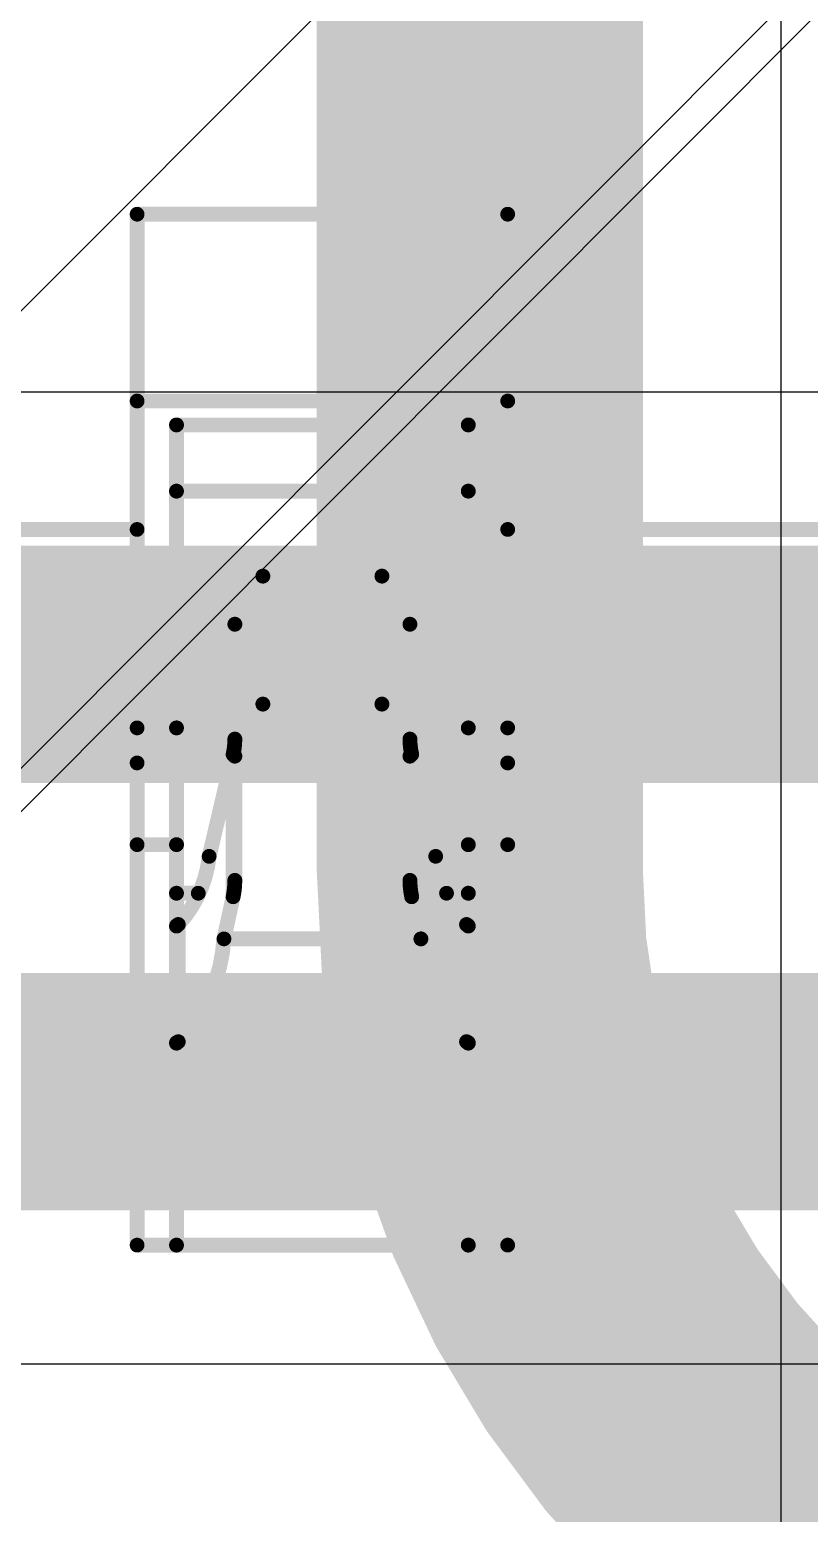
# Model space of a CAD drawing. Header units: inches. Extents: x -6 to 5433, y -4 to 5447.
# Drawn here: x 21.029 to 21.697, y 27.422 to 28.693 of the extents above; entities that cross this region are included whole.
import ezdxf

# ---------------------------------------------------------------- set-up
doc = ezdxf.new("R2010")
doc.units = ezdxf.units.IN
for name, color, linetype in [('Bottom Layer', 5, 'Continuous'), ('Bottom Solder', 6, 'Continuous'), ('Ground', 16, 'Continuous'), ('Mechanical 4', 56, 'Continuous'), ('Top Layer', 1, 'Continuous'), ('Top Solder', 216, 'Continuous')]:
    doc.layers.add(name, color=color, linetype=linetype)

msp = doc.modelspace()

# ---------------------------------------------------------------- linework, layer by layer
at = {"layer": 'Bottom Layer'}
for points in [[(21.4148, 27.9725, 0.2794, 0.2794, 0), (21.4148, 29.5766, 0.2794, 0.2794, 0)], [(22.8626, 27.9725, 0.2794, 0.2794, -1), (21.4148, 27.9725, 0.2794, 0.2794, 0)]]:
    msp.add_lwpolyline(points, format="xyseb", dxfattribs=at)
msp.add_lwpolyline([(21.3449, 27.9725, 0.1397, 0.1397, 1), (21.4846, 27.9725, 0.1397, 0.1397, 1)], format="xyseb", close=True, dxfattribs=at)
msp.add_lwpolyline([(21.3449, 27.9725, 0.1397, 0.1397, 1), (21.4846, 27.9725, 0.1397, 0.1397, 1)], format="xyseb", close=True, dxfattribs=at)
at = {"layer": 'Bottom Solder'}
for p in [(12.4845, 19.9035), (13.1545, 20.1452)]:
    msp.add_line(p, (5432.8521, 5447.4931), dxfattribs=at)
at = {"layer": 'Ground'}
msp.add_line((21.6728, 28.8706), (21.6728, 23.7758), dxfattribs=at)
at = {"layer": 'Mechanical 4'}
for points in [[(21.1212, 28.5349, 0.0127, 0.0127, 0), (21.4387, 28.5349, 0.0127, 0.0127, 0)], [(21.1212, 28.0649, 0.0127, 0.0127, 0), (21.1212, 28.5349, 0.0127, 0.0127, 0)], [(21.4387, 28.0649, 0.0127, 0.0127, 0), (21.4387, 28.5349, 0.0127, 0.0127, 0)], [(21.1212, 28.3749, 0.0127, 0.0127, 0), (21.4387, 28.3749, 0.0127, 0.0127, 0)], [(21.1549, 28.3544, 0.0127, 0.0127, 0), (21.4049, 28.3544, 0.0127, 0.0127, 0)], [(21.1549, 27.6519, 0.0127, 0.0127, 0), (21.1549, 28.3544, 0.0127, 0.0127, 0)], [(21.4049, 27.6519, 0.0127, 0.0127, 0), (21.4049, 28.3544, 0.0127, 0.0127, 0)], [(21.1549, 28.2977, 0.0127, 0.0127, 0), (21.4049, 28.2977, 0.0127, 0.0127, 0)], [(20.8037, 28.2649, 0.0127, 0.0127, 0), (21.1212, 28.2649, 0.0127, 0.0127, 0)], [(21.4387, 28.2649, 0.0127, 0.0127, 0), (21.7562, 28.2649, 0.0127, 0.0127, 0)], [(21.2049, 28.1837, 0.0127, 0.0127, -0.247377), (21.2289, 28.2249, 0.0127, 0.0127, 0)], [(21.2289, 28.2249, 0.0127, 0.0127, 0), (21.3309, 28.2249, 0.0127, 0.0127, 0)], [(21.2289, 28.1153, 0.0127, 0.0127, 0), (21.2289, 28.2249, 0.0127, 0.0127, 0)], [(21.3309, 28.1153, 0.0127, 0.0127, 0), (21.3309, 28.2249, 0.0127, 0.0127, 0)], [(21.3309, 28.2249, 0.0127, 0.0127, -0.247377), (21.3549, 28.1837, 0.0127, 0.0127, 0)], [(21.2049, 27.9643, 0.0127, 0.0127, 0), (21.2049, 28.1837, 0.0127, 0.0127, 0)], [(21.3549, 27.9643, 0.0127, 0.0127, 0), (21.3549, 28.1837, 0.0127, 0.0127, 0)], [(21.2049, 28.0707, 0.0127, 0.0127, -0.23748), (21.2289, 28.1153, 0.0127, 0.0127, 0)], [(21.2289, 28.1153, 0.0127, 0.0127, 0), (21.3309, 28.1153, 0.0127, 0.0127, 0)], [(21.3309, 28.1153, 0.0127, 0.0127, -0.23748), (21.3549, 28.0707, 0.0127, 0.0127, 0)], [(21.1212, 28.0949, 0.0127, 0.0127, 0), (21.1549, 28.0949, 0.0127, 0.0127, 0)], [(21.4049, 28.0949, 0.0127, 0.0127, 0), (21.4387, 28.0949, 0.0127, 0.0127, 0)], [(21.2049, 28.0853, 0.0127, 0.0127, -0.057864), (21.2034, 28.0722, 0.0127, 0.0127, 0)], [(21.3564, 28.0722, 0.0127, 0.0127, -0.057864), (21.3549, 28.0853, 0.0127, 0.0127, 0)], [(21.1829, 27.9849, 0.0127, 0.0127, 0), (21.2034, 28.0722, 0.0127, 0.0127, 0)], [(21.2034, 27.9503, 0.0127, 0.0127, 0), (21.2034, 28.0722, 0.0127, 0.0127, 0)], [(21.3564, 28.0722, 0.0127, 0.0127, 0), (21.3769, 27.9849, 0.0127, 0.0127, 0)], [(21.3564, 27.9503, 0.0127, 0.0127, 0), (21.3564, 28.0722, 0.0127, 0.0127, 0)], [(20.8037, 28.0649, 0.0127, 0.0127, 0), (21.1212, 28.0649, 0.0127, 0.0127, 0)], [(21.1212, 27.6519, 0.0127, 0.0127, 0), (21.1212, 28.0649, 0.0127, 0.0127, 0)], [(21.4387, 28.0649, 0.0127, 0.0127, 0), (21.7562, 28.0649, 0.0127, 0.0127, 0)], [(21.4387, 27.6519, 0.0127, 0.0127, 0), (21.4387, 28.0649, 0.0127, 0.0127, 0)], [(21.1212, 27.9949, 0.0127, 0.0127, 0), (21.1549, 27.9949, 0.0127, 0.0127, 0)], [(21.4049, 27.9949, 0.0127, 0.0127, 0), (21.4387, 27.9949, 0.0127, 0.0127, 0)], [(21.1829, 27.9849, 0.0127, 0.0127, -0.162591), (21.1564, 27.9265, 0.0127, 0.0127, 0)], [(21.4034, 27.9265, 0.0127, 0.0127, -0.162591), (21.3769, 27.9849, 0.0127, 0.0127, 0)], [(21.2049, 27.9643, 0.0127, 0.0127, -0.053658), (21.2034, 27.9503, 0.0127, 0.0127, 0)], [(21.3564, 27.9503, 0.0127, 0.0127, -0.053658), (21.3549, 27.9643, 0.0127, 0.0127, 0)], [(21.1549, 27.9533, 0.0127, 0.0127, 0), (21.1736, 27.9533, 0.0127, 0.0127, 0)], [(21.3862, 27.9533, 0.0127, 0.0127, 0), (21.4049, 27.9533, 0.0127, 0.0127, 0)], [(21.1955, 27.9142, 0.0127, 0.0127, 0), (21.2034, 27.9503, 0.0127, 0.0127, 0)], [(21.3564, 27.9503, 0.0127, 0.0127, 0), (21.3643, 27.9142, 0.0127, 0.0127, 0)], [(21.1555, 27.9258, 0.0127, 0.0127, -0.00812), (21.1557, 27.926, 0.0127, 0.0127, 0)], [(21.1557, 27.926, 0.0127, 0.0127, -0.004821), (21.1559, 27.9261, 0.0127, 0.0127, 0)], [(21.1559, 27.9261, 0.0127, 0.0127, 0), (21.1564, 27.9265, 0.0127, 0.0127, 0)], [(21.1564, 27.8261, 0.0127, 0.0127, 0), (21.1564, 27.9265, 0.0127, 0.0127, 0)], [(21.4034, 27.9265, 0.0127, 0.0127, 0), (21.4037, 27.9263, 0.0127, 0.0127, 0)], [(21.4034, 27.8261, 0.0127, 0.0127, 0), (21.4034, 27.9265, 0.0127, 0.0127, 0)], [(21.4037, 27.9263, 0.0127, 0.0127, 0), (21.4039, 27.9261, 0.0127, 0.0127, 0)], [(21.4039, 27.9261, 0.0127, 0.0127, -0.006055), (21.4041, 27.926, 0.0127, 0.0127, 0)], [(21.4042, 27.926, 0.0127, 0.0127, -0.010737), (21.4044, 27.9258, 0.0127, 0.0127, 0)], [(21.155, 27.9254, 0.0127, 0.0127, -0.035041), (21.1551, 27.9255, 0.0127, 0.0127, 0)], [(21.1549, 27.9253, 0.0127, 0.0127, -0.028404), (21.155, 27.9254, 0.0127, 0.0127, 0)], [(21.1549, 27.9252, 0.0127, 0.0127, -0.011022), (21.1549, 27.9253, 0.0127, 0.0127, 0)], [(21.1551, 27.9255, 0.0127, 0.0127, -0.032319), (21.1552, 27.9256, 0.0127, 0.0127, 0)], [(21.1552, 27.9256, 0.0127, 0.0127, -0.024462), (21.1553, 27.9257, 0.0127, 0.0127, 0)], [(21.1553, 27.9257, 0.0127, 0.0127, -0.013729), (21.1555, 27.9258, 0.0127, 0.0127, 0)], [(21.1955, 27.9142, 0.0127, 0.0127, -0.179894), (21.1564, 27.8261, 0.0127, 0.0127, 0)], [(21.1955, 27.9142, 0.0127, 0.0127, 0), (21.3643, 27.9142, 0.0127, 0.0127, 0)], [(21.4034, 27.8261, 0.0127, 0.0127, -0.179894), (21.3643, 27.9142, 0.0127, 0.0127, 0)], [(21.4044, 27.9258, 0.0127, 0.0127, -0.018562), (21.4045, 27.9257, 0.0127, 0.0127, 0)], [(21.4045, 27.9257, 0.0127, 0.0127, -0.023386), (21.4046, 27.9256, 0.0127, 0.0127, 0)], [(21.4046, 27.9256, 0.0127, 0.0127, -0.054321), (21.4048, 27.9254, 0.0127, 0.0127, 0)], [(21.4048, 27.9254, 0.0127, 0.0127, -0.028597), (21.4049, 27.9252, 0.0127, 0.0127, 0)], [(21.155, 27.8253, 0.0127, 0.0127, -0.037446), (21.1551, 27.8253, 0.0127, 0.0127, 0)], [(21.1549, 27.8252, 0.0127, 0.0127, -0.032689), (21.155, 27.8253, 0.0127, 0.0127, 0)], [(21.1549, 27.8251, 0.0127, 0.0127, -0.013234), (21.1549, 27.8252, 0.0127, 0.0127, 0)], [(21.1549, 27.8249, 0.0127, 0.0127, 0), (21.4049, 27.8249, 0.0127, 0.0127, 0)], [(21.1551, 27.8253, 0.0127, 0.0127, -0.031881), (21.1552, 27.8254, 0.0127, 0.0127, 0)], [(21.1551, 27.8254, 0.0127, 0.0127, -0.02262), (21.1553, 27.8255, 0.0127, 0.0127, 0)], [(21.1553, 27.8255, 0.0127, 0.0127, -0.012209), (21.1555, 27.8256, 0.0127, 0.0127, 0)], [(21.1555, 27.8256, 0.0127, 0.0127, -0.00707), (21.1557, 27.8257, 0.0127, 0.0127, 0)], [(21.1557, 27.8257, 0.0127, 0.0127, 0), (21.1559, 27.8258, 0.0127, 0.0127, 0)], [(21.1559, 27.8258, 0.0127, 0.0127, 0), (21.1564, 27.8261, 0.0127, 0.0127, 0)], [(21.4034, 27.8261, 0.0127, 0.0127, 0), (21.4037, 27.826, 0.0127, 0.0127, 0)], [(21.4037, 27.826, 0.0127, 0.0127, 0), (21.4039, 27.8258, 0.0127, 0.0127, 0)], [(21.4039, 27.8258, 0.0127, 0.0127, -0.005205), (21.4042, 27.8257, 0.0127, 0.0127, 0)], [(21.4041, 27.8257, 0.0127, 0.0127, -0.009376), (21.4044, 27.8256, 0.0127, 0.0127, 0)], [(21.4044, 27.8256, 0.0127, 0.0127, -0.016687), (21.4045, 27.8255, 0.0127, 0.0127, 0)], [(21.4045, 27.8255, 0.0127, 0.0127, -0.021994), (21.4046, 27.8254, 0.0127, 0.0127, 0)], [(21.4046, 27.8254, 0.0127, 0.0127, -0.026751), (21.4047, 27.8254, 0.0127, 0.0127, 0)], [(21.4047, 27.8254, 0.0127, 0.0127, -0.028288), (21.4048, 27.8253, 0.0127, 0.0127, 0)], [(21.4048, 27.8253, 0.0127, 0.0127, -0.032605), (21.4049, 27.8251, 0.0127, 0.0127, 0)], [(21.1212, 27.6519, 0.0127, 0.0127, 0), (21.4387, 27.6519, 0.0127, 0.0127, 0)]]:
    msp.add_lwpolyline(points, format="xyseb", dxfattribs=at)
for points in [[(21.118, 28.5349, 0.00635, 0.00635, 1), (21.1243, 28.5349, 0.00635, 0.00635, 1)], [(21.118, 28.5349, 0.00635, 0.00635, 1), (21.1243, 28.5349, 0.00635, 0.00635, 1)], [(21.4355, 28.5349, 0.00635, 0.00635, 1), (21.4418, 28.5349, 0.00635, 0.00635, 1)], [(21.4355, 28.5349, 0.00635, 0.00635, 1), (21.4418, 28.5349, 0.00635, 0.00635, 1)], [(21.118, 28.3749, 0.00635, 0.00635, 1), (21.1243, 28.3749, 0.00635, 0.00635, 1)], [(21.4355, 28.3749, 0.00635, 0.00635, 1), (21.4418, 28.3749, 0.00635, 0.00635, 1)], [(21.1517, 28.3544, 0.00635, 0.00635, 1), (21.1581, 28.3544, 0.00635, 0.00635, 1)], [(21.1517, 28.3544, 0.00635, 0.00635, 1), (21.1581, 28.3544, 0.00635, 0.00635, 1)], [(21.4017, 28.3544, 0.00635, 0.00635, 1), (21.4081, 28.3544, 0.00635, 0.00635, 1)], [(21.4017, 28.3544, 0.00635, 0.00635, 1), (21.4081, 28.3544, 0.00635, 0.00635, 1)], [(21.1517, 28.2977, 0.00635, 0.00635, 1), (21.1581, 28.2977, 0.00635, 0.00635, 1)], [(21.4017, 28.2977, 0.00635, 0.00635, 1), (21.4081, 28.2977, 0.00635, 0.00635, 1)], [(21.118, 28.2649, 0.00635, 0.00635, 1), (21.1243, 28.2649, 0.00635, 0.00635, 1)], [(21.4355, 28.2649, 0.00635, 0.00635, 1), (21.4418, 28.2649, 0.00635, 0.00635, 1)], [(21.2257, 28.2249, 0.00635, 0.00635, 1), (21.2321, 28.2249, 0.00635, 0.00635, 1)], [(21.2257, 28.2249, 0.00635, 0.00635, 1), (21.2321, 28.2249, 0.00635, 0.00635, 1)], [(21.2257, 28.2249, 0.00635, 0.00635, 1), (21.2321, 28.2249, 0.00635, 0.00635, 1)], [(21.3277, 28.2249, 0.00635, 0.00635, 1), (21.3341, 28.2249, 0.00635, 0.00635, 1)], [(21.3277, 28.2249, 0.00635, 0.00635, 1), (21.3341, 28.2249, 0.00635, 0.00635, 1)], [(21.3277, 28.2249, 0.00635, 0.00635, 1), (21.3341, 28.2249, 0.00635, 0.00635, 1)], [(21.2017, 28.1837, 0.00635, 0.00635, 1), (21.2081, 28.1837, 0.00635, 0.00635, 1)], [(21.2017, 28.1837, 0.00635, 0.00635, 1), (21.2081, 28.1837, 0.00635, 0.00635, 1)], [(21.3517, 28.1837, 0.00635, 0.00635, 1), (21.3581, 28.1837, 0.00635, 0.00635, 1)], [(21.3517, 28.1837, 0.00635, 0.00635, 1), (21.3581, 28.1837, 0.00635, 0.00635, 1)], [(21.2257, 28.1153, 0.00635, 0.00635, 1), (21.2321, 28.1153, 0.00635, 0.00635, 1)], [(21.2257, 28.1153, 0.00635, 0.00635, 1), (21.2321, 28.1153, 0.00635, 0.00635, 1)], [(21.2257, 28.1153, 0.00635, 0.00635, 1), (21.2321, 28.1153, 0.00635, 0.00635, 1)], [(21.3277, 28.1153, 0.00635, 0.00635, 1), (21.3341, 28.1153, 0.00635, 0.00635, 1)], [(21.3277, 28.1153, 0.00635, 0.00635, 1), (21.3341, 28.1153, 0.00635, 0.00635, 1)], [(21.3277, 28.1153, 0.00635, 0.00635, 1), (21.3341, 28.1153, 0.00635, 0.00635, 1)], [(21.118, 28.0949, 0.00635, 0.00635, 1), (21.1243, 28.0949, 0.00635, 0.00635, 1)], [(21.1517, 28.0949, 0.00635, 0.00635, 1), (21.1581, 28.0949, 0.00635, 0.00635, 1)], [(21.4017, 28.0949, 0.00635, 0.00635, 1), (21.4081, 28.0949, 0.00635, 0.00635, 1)], [(21.4355, 28.0949, 0.00635, 0.00635, 1), (21.4418, 28.0949, 0.00635, 0.00635, 1)], [(21.2017, 28.0853, 0.00635, 0.00635, 1), (21.2081, 28.0853, 0.00635, 0.00635, 1)], [(21.3517, 28.0853, 0.00635, 0.00635, 1), (21.3581, 28.0853, 0.00635, 0.00635, 1)], [(21.2002, 28.0722, 0.00635, 0.00635, 1), (21.2066, 28.0722, 0.00635, 0.00635, 1)], [(21.2002, 28.0722, 0.00635, 0.00635, 1), (21.2066, 28.0722, 0.00635, 0.00635, 1)], [(21.2002, 28.0722, 0.00635, 0.00635, 1), (21.2066, 28.0722, 0.00635, 0.00635, 1)], [(21.2017, 28.0707, 0.00635, 0.00635, 1), (21.2081, 28.0707, 0.00635, 0.00635, 1)], [(21.3517, 28.0707, 0.00635, 0.00635, 1), (21.3581, 28.0707, 0.00635, 0.00635, 1)], [(21.3532, 28.0722, 0.00635, 0.00635, 1), (21.3596, 28.0722, 0.00635, 0.00635, 1)], [(21.3532, 28.0722, 0.00635, 0.00635, 1), (21.3596, 28.0722, 0.00635, 0.00635, 1)], [(21.3532, 28.0722, 0.00635, 0.00635, 1), (21.3596, 28.0722, 0.00635, 0.00635, 1)], [(21.118, 28.0649, 0.00635, 0.00635, 1), (21.1243, 28.0649, 0.00635, 0.00635, 1)], [(21.118, 28.0649, 0.00635, 0.00635, 1), (21.1243, 28.0649, 0.00635, 0.00635, 1)], [(21.118, 28.0649, 0.00635, 0.00635, 1), (21.1243, 28.0649, 0.00635, 0.00635, 1)], [(21.4355, 28.0649, 0.00635, 0.00635, 1), (21.4418, 28.0649, 0.00635, 0.00635, 1)], [(21.4355, 28.0649, 0.00635, 0.00635, 1), (21.4418, 28.0649, 0.00635, 0.00635, 1)], [(21.4355, 28.0649, 0.00635, 0.00635, 1), (21.4418, 28.0649, 0.00635, 0.00635, 1)], [(21.118, 27.9949, 0.00635, 0.00635, 1), (21.1243, 27.9949, 0.00635, 0.00635, 1)], [(21.1517, 27.9949, 0.00635, 0.00635, 1), (21.1581, 27.9949, 0.00635, 0.00635, 1)], [(21.4017, 27.9949, 0.00635, 0.00635, 1), (21.4081, 27.9949, 0.00635, 0.00635, 1)], [(21.4355, 27.9949, 0.00635, 0.00635, 1), (21.4418, 27.9949, 0.00635, 0.00635, 1)], [(21.1797, 27.9849, 0.00635, 0.00635, 1), (21.186, 27.9849, 0.00635, 0.00635, 1)], [(21.1797, 27.9849, 0.00635, 0.00635, 1), (21.186, 27.9849, 0.00635, 0.00635, 1)], [(21.3738, 27.9849, 0.00635, 0.00635, 1), (21.3801, 27.9849, 0.00635, 0.00635, 1)], [(21.3738, 27.9849, 0.00635, 0.00635, 1), (21.3801, 27.9849, 0.00635, 0.00635, 1)], [(21.2017, 27.9643, 0.00635, 0.00635, 1), (21.2081, 27.9643, 0.00635, 0.00635, 1)], [(21.2017, 27.9643, 0.00635, 0.00635, 1), (21.2081, 27.9643, 0.00635, 0.00635, 1)], [(21.3517, 27.9643, 0.00635, 0.00635, 1), (21.3581, 27.9643, 0.00635, 0.00635, 1)], [(21.3517, 27.9643, 0.00635, 0.00635, 1), (21.3581, 27.9643, 0.00635, 0.00635, 1)], [(21.1517, 27.9533, 0.00635, 0.00635, 1), (21.1581, 27.9533, 0.00635, 0.00635, 1)], [(21.1704, 27.9533, 0.00635, 0.00635, 1), (21.1767, 27.9533, 0.00635, 0.00635, 1)], [(21.3831, 27.9533, 0.00635, 0.00635, 1), (21.3894, 27.9533, 0.00635, 0.00635, 1)], [(21.4017, 27.9533, 0.00635, 0.00635, 1), (21.4081, 27.9533, 0.00635, 0.00635, 1)], [(21.2002, 27.9503, 0.00635, 0.00635, 1), (21.2066, 27.9503, 0.00635, 0.00635, 1)], [(21.2002, 27.9503, 0.00635, 0.00635, 1), (21.2066, 27.9503, 0.00635, 0.00635, 1)], [(21.2002, 27.9503, 0.00635, 0.00635, 1), (21.2066, 27.9503, 0.00635, 0.00635, 1)], [(21.3532, 27.9503, 0.00635, 0.00635, 1), (21.3596, 27.9503, 0.00635, 0.00635, 1)], [(21.3532, 27.9503, 0.00635, 0.00635, 1), (21.3596, 27.9503, 0.00635, 0.00635, 1)], [(21.3532, 27.9503, 0.00635, 0.00635, 1), (21.3596, 27.9503, 0.00635, 0.00635, 1)], [(21.1525, 27.926, 0.00635, 0.00635, 1), (21.1589, 27.926, 0.00635, 0.00635, 1)], [(21.1525, 27.926, 0.00635, 0.00635, 1), (21.1589, 27.926, 0.00635, 0.00635, 1)], [(21.1527, 27.9261, 0.00635, 0.00635, 1), (21.1591, 27.9261, 0.00635, 0.00635, 1)], [(21.1527, 27.9261, 0.00635, 0.00635, 1), (21.1591, 27.9261, 0.00635, 0.00635, 1)], [(21.1532, 27.9265, 0.00635, 0.00635, 1), (21.1596, 27.9265, 0.00635, 0.00635, 1)], [(21.1532, 27.9265, 0.00635, 0.00635, 1), (21.1596, 27.9265, 0.00635, 0.00635, 1)], [(21.1532, 27.9265, 0.00635, 0.00635, 1), (21.1596, 27.9265, 0.00635, 0.00635, 1)], [(21.4002, 27.9265, 0.00635, 0.00635, 1), (21.4066, 27.9265, 0.00635, 0.00635, 1)], [(21.4002, 27.9265, 0.00635, 0.00635, 1), (21.4066, 27.9265, 0.00635, 0.00635, 1)], [(21.4002, 27.9265, 0.00635, 0.00635, 1), (21.4066, 27.9265, 0.00635, 0.00635, 1)], [(21.4005, 27.9263, 0.00635, 0.00635, 1), (21.4068, 27.9263, 0.00635, 0.00635, 1)], [(21.4005, 27.9263, 0.00635, 0.00635, 1), (21.4068, 27.9263, 0.00635, 0.00635, 1)], [(21.4007, 27.9261, 0.00635, 0.00635, 1), (21.4071, 27.9261, 0.00635, 0.00635, 1)], [(21.4007, 27.9261, 0.00635, 0.00635, 1), (21.4071, 27.9261, 0.00635, 0.00635, 1)], [(21.401, 27.926, 0.00635, 0.00635, 1), (21.4073, 27.926, 0.00635, 0.00635, 1)], [(21.401, 27.926, 0.00635, 0.00635, 1), (21.4073, 27.926, 0.00635, 0.00635, 1)], [(21.1518, 27.9254, 0.00635, 0.00635, 1), (21.1582, 27.9254, 0.00635, 0.00635, 1)], [(21.1518, 27.9253, 0.00635, 0.00635, 1), (21.1581, 27.9253, 0.00635, 0.00635, 1)], [(21.1518, 27.9254, 0.00635, 0.00635, 1), (21.1582, 27.9254, 0.00635, 0.00635, 1)], [(21.1518, 27.9253, 0.00635, 0.00635, 1), (21.1581, 27.9253, 0.00635, 0.00635, 1)], [(21.1517, 27.9252, 0.00635, 0.00635, 1), (21.1581, 27.9252, 0.00635, 0.00635, 1)], [(21.1519, 27.9255, 0.00635, 0.00635, 1), (21.1582, 27.9255, 0.00635, 0.00635, 1)], [(21.1519, 27.9255, 0.00635, 0.00635, 1), (21.1582, 27.9255, 0.00635, 0.00635, 1)], [(21.152, 27.9256, 0.00635, 0.00635, 1), (21.1583, 27.9256, 0.00635, 0.00635, 1)], [(21.152, 27.9256, 0.00635, 0.00635, 1), (21.1583, 27.9256, 0.00635, 0.00635, 1)], [(21.1521, 27.9257, 0.00635, 0.00635, 1), (21.1585, 27.9257, 0.00635, 0.00635, 1)], [(21.1521, 27.9257, 0.00635, 0.00635, 1), (21.1585, 27.9257, 0.00635, 0.00635, 1)], [(21.1523, 27.9258, 0.00635, 0.00635, 1), (21.1586, 27.9258, 0.00635, 0.00635, 1)], [(21.1523, 27.9258, 0.00635, 0.00635, 1), (21.1586, 27.9258, 0.00635, 0.00635, 1)], [(21.1924, 27.9142, 0.00635, 0.00635, 1), (21.1987, 27.9142, 0.00635, 0.00635, 1)], [(21.1924, 27.9142, 0.00635, 0.00635, 1), (21.1987, 27.9142, 0.00635, 0.00635, 1)], [(21.1924, 27.9142, 0.00635, 0.00635, 1), (21.1987, 27.9142, 0.00635, 0.00635, 1)], [(21.3611, 27.9142, 0.00635, 0.00635, 1), (21.3675, 27.9142, 0.00635, 0.00635, 1)], [(21.3611, 27.9142, 0.00635, 0.00635, 1), (21.3675, 27.9142, 0.00635, 0.00635, 1)], [(21.3611, 27.9142, 0.00635, 0.00635, 1), (21.3675, 27.9142, 0.00635, 0.00635, 1)], [(21.4012, 27.9258, 0.00635, 0.00635, 1), (21.4075, 27.9258, 0.00635, 0.00635, 1)], [(21.4012, 27.9258, 0.00635, 0.00635, 1), (21.4075, 27.9258, 0.00635, 0.00635, 1)], [(21.4013, 27.9257, 0.00635, 0.00635, 1), (21.4077, 27.9257, 0.00635, 0.00635, 1)], [(21.4013, 27.9257, 0.00635, 0.00635, 1), (21.4077, 27.9257, 0.00635, 0.00635, 1)], [(21.4015, 27.9256, 0.00635, 0.00635, 1), (21.4078, 27.9256, 0.00635, 0.00635, 1)], [(21.4015, 27.9256, 0.00635, 0.00635, 1), (21.4078, 27.9256, 0.00635, 0.00635, 1)], [(21.4016, 27.9254, 0.00635, 0.00635, 1), (21.408, 27.9254, 0.00635, 0.00635, 1)], [(21.4016, 27.9254, 0.00635, 0.00635, 1), (21.408, 27.9254, 0.00635, 0.00635, 1)], [(21.4017, 27.9252, 0.00635, 0.00635, 1), (21.4081, 27.9252, 0.00635, 0.00635, 1)], [(21.1518, 27.8253, 0.00635, 0.00635, 1), (21.1582, 27.8253, 0.00635, 0.00635, 1)], [(21.1518, 27.8252, 0.00635, 0.00635, 1), (21.1581, 27.8252, 0.00635, 0.00635, 1)], [(21.1518, 27.8253, 0.00635, 0.00635, 1), (21.1582, 27.8253, 0.00635, 0.00635, 1)], [(21.1518, 27.8252, 0.00635, 0.00635, 1), (21.1581, 27.8252, 0.00635, 0.00635, 1)], [(21.1517, 27.8251, 0.00635, 0.00635, 1), (21.1581, 27.8251, 0.00635, 0.00635, 1)], [(21.1517, 27.8249, 0.00635, 0.00635, 1), (21.1581, 27.8249, 0.00635, 0.00635, 1)], [(21.1519, 27.8253, 0.00635, 0.00635, 1), (21.1582, 27.8253, 0.00635, 0.00635, 1)], [(21.1519, 27.8253, 0.00635, 0.00635, 1), (21.1582, 27.8253, 0.00635, 0.00635, 1)], [(21.152, 27.8254, 0.00635, 0.00635, 1), (21.1583, 27.8254, 0.00635, 0.00635, 1)], [(21.152, 27.8254, 0.00635, 0.00635, 1), (21.1583, 27.8254, 0.00635, 0.00635, 1)], [(21.1521, 27.8255, 0.00635, 0.00635, 1), (21.1585, 27.8255, 0.00635, 0.00635, 1)], [(21.1521, 27.8255, 0.00635, 0.00635, 1), (21.1585, 27.8255, 0.00635, 0.00635, 1)], [(21.1523, 27.8256, 0.00635, 0.00635, 1), (21.1586, 27.8256, 0.00635, 0.00635, 1)], [(21.1523, 27.8256, 0.00635, 0.00635, 1), (21.1586, 27.8256, 0.00635, 0.00635, 1)], [(21.1525, 27.8257, 0.00635, 0.00635, 1), (21.1589, 27.8257, 0.00635, 0.00635, 1)], [(21.1525, 27.8257, 0.00635, 0.00635, 1), (21.1589, 27.8257, 0.00635, 0.00635, 1)], [(21.1527, 27.8258, 0.00635, 0.00635, 1), (21.1591, 27.8258, 0.00635, 0.00635, 1)], [(21.1527, 27.8258, 0.00635, 0.00635, 1), (21.1591, 27.8258, 0.00635, 0.00635, 1)], [(21.1532, 27.8261, 0.00635, 0.00635, 1), (21.1596, 27.8261, 0.00635, 0.00635, 1)], [(21.1532, 27.8261, 0.00635, 0.00635, 1), (21.1596, 27.8261, 0.00635, 0.00635, 1)], [(21.1532, 27.8261, 0.00635, 0.00635, 1), (21.1596, 27.8261, 0.00635, 0.00635, 1)], [(21.4002, 27.8261, 0.00635, 0.00635, 1), (21.4066, 27.8261, 0.00635, 0.00635, 1)], [(21.4002, 27.8261, 0.00635, 0.00635, 1), (21.4066, 27.8261, 0.00635, 0.00635, 1)], [(21.4002, 27.8261, 0.00635, 0.00635, 1), (21.4066, 27.8261, 0.00635, 0.00635, 1)], [(21.4005, 27.826, 0.00635, 0.00635, 1), (21.4068, 27.826, 0.00635, 0.00635, 1)], [(21.4005, 27.826, 0.00635, 0.00635, 1), (21.4068, 27.826, 0.00635, 0.00635, 1)], [(21.4007, 27.8258, 0.00635, 0.00635, 1), (21.4071, 27.8258, 0.00635, 0.00635, 1)], [(21.4007, 27.8258, 0.00635, 0.00635, 1), (21.4071, 27.8258, 0.00635, 0.00635, 1)], [(21.401, 27.8257, 0.00635, 0.00635, 1), (21.4073, 27.8257, 0.00635, 0.00635, 1)], [(21.401, 27.8257, 0.00635, 0.00635, 1), (21.4073, 27.8257, 0.00635, 0.00635, 1)], [(21.4012, 27.8256, 0.00635, 0.00635, 1), (21.4075, 27.8256, 0.00635, 0.00635, 1)], [(21.4012, 27.8256, 0.00635, 0.00635, 1), (21.4075, 27.8256, 0.00635, 0.00635, 1)], [(21.4013, 27.8255, 0.00635, 0.00635, 1), (21.4077, 27.8255, 0.00635, 0.00635, 1)], [(21.4013, 27.8255, 0.00635, 0.00635, 1), (21.4077, 27.8255, 0.00635, 0.00635, 1)], [(21.4015, 27.8254, 0.00635, 0.00635, 1), (21.4078, 27.8254, 0.00635, 0.00635, 1)], [(21.4015, 27.8254, 0.00635, 0.00635, 1), (21.4078, 27.8254, 0.00635, 0.00635, 1)], [(21.4016, 27.8254, 0.00635, 0.00635, 1), (21.4079, 27.8254, 0.00635, 0.00635, 1)], [(21.4016, 27.8254, 0.00635, 0.00635, 1), (21.4079, 27.8254, 0.00635, 0.00635, 1)], [(21.4016, 27.8253, 0.00635, 0.00635, 1), (21.408, 27.8253, 0.00635, 0.00635, 1)], [(21.4016, 27.8253, 0.00635, 0.00635, 1), (21.408, 27.8253, 0.00635, 0.00635, 1)], [(21.4017, 27.8251, 0.00635, 0.00635, 1), (21.4081, 27.8251, 0.00635, 0.00635, 1)], [(21.4017, 27.8249, 0.00635, 0.00635, 1), (21.4081, 27.8249, 0.00635, 0.00635, 1)], [(21.118, 27.6519, 0.00635, 0.00635, 1), (21.1243, 27.6519, 0.00635, 0.00635, 1)], [(21.118, 27.6519, 0.00635, 0.00635, 1), (21.1243, 27.6519, 0.00635, 0.00635, 1)], [(21.1517, 27.6519, 0.00635, 0.00635, 1), (21.1581, 27.6519, 0.00635, 0.00635, 1)], [(21.4017, 27.6519, 0.00635, 0.00635, 1), (21.4081, 27.6519, 0.00635, 0.00635, 1)], [(21.4355, 27.6519, 0.00635, 0.00635, 1), (21.4418, 27.6519, 0.00635, 0.00635, 1)], [(21.4355, 27.6519, 0.00635, 0.00635, 1), (21.4418, 27.6519, 0.00635, 0.00635, 1)]]:
    msp.add_lwpolyline(points, format="xyseb", close=True, dxfattribs=at)
at = {"layer": 'Top Layer'}
for p, q in [((25.4508, 28.3825), (20.3998, 28.3825)), ((20.5973, 27.5503), (24.3011, 27.5503))]:
    msp.add_line(p, q, dxfattribs=at)
for points in [[(20.3998, 28.1494, 0.2032, 0.2032, 0), (25.5474, 28.1494, 0.2032, 0.2032, 0)], [(20.5008, 27.7834, 0.2032, 0.2032, 0), (32.5967, 27.7834, 0.2032, 0.2032, 0)]]:
    msp.add_lwpolyline(points, format="xyseb", dxfattribs=at)
at = {"layer": 'Top Solder'}
msp.add_line((-1.791, 5.2156), (5432.8521, 5447.4931), dxfattribs=at)

doc.saveas('drawing.dxf')
